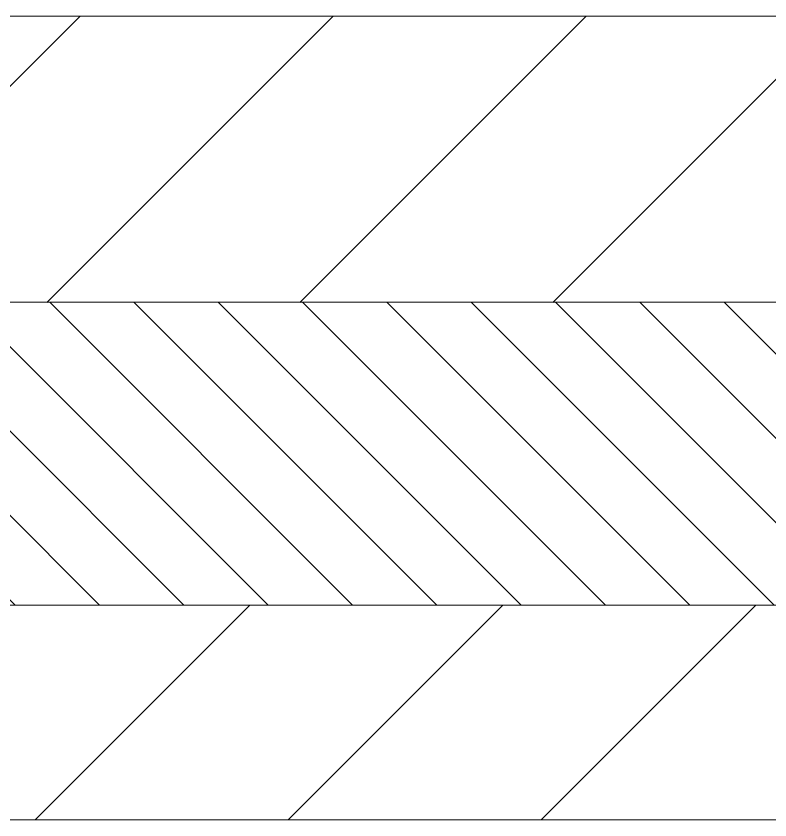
# Model space of a CAD drawing. Extents: x 174420 to 213214, y -41877 to -13498.
# Drawn here: x 183150.6 to 183340.2, y -25828.5 to -25626.3 of the extents above; entities that cross this region are included whole.
import ezdxf

# ---------------------------------------------------------------- set-up
doc = ezdxf.new("R2010")
doc.units = 0
doc.header["$LTSCALE"] = 500
doc.header["$MEASUREMENT"] = 0
doc.layers.get('0').update_dxf_attribs({"linetype": 'CONTINUOUS', "lineweight": 9})
doc.layers.add('COTAS', color=2, linetype='CONTINUOUS', lineweight=9)
doc.layers.add('FIBRA', color=3, linetype='CONTINUOUS', lineweight=20)

# ---------------------------------------------------------------- blocks, each defined once
blk = doc.blocks.new('*X11')
at = {"color": 0}
for p, q in [((-452.95, 2941.16), (-392.95, 3001.16)), ((-399.92, 2941.16), (-339.92, 3001.16)), ((-346.88, 2941.16), (-286.88, 3001.16)), ((-293.85, 2941.16), (-233.85, 3001.16)), ((-402.35, 2832.66), (-357.35, 2877.66)), ((-349.32, 2832.66), (-304.32, 2877.66)), ((-296.28, 2832.66), (-251.28, 2877.66))]:
    blk.add_line(p, q, dxfattribs=at)
blk = doc.blocks.new('*X10')
at = {"color": 0}
for p, q in [((-452.95, 2941.16), (-392.95, 3001.16)), ((-399.92, 2941.16), (-339.92, 3001.16)), ((-346.88, 2941.16), (-286.88, 3001.16)), ((-293.85, 2941.16), (-233.85, 3001.16)), ((-402.35, 2832.66), (-357.35, 2877.66)), ((-349.32, 2832.66), (-304.32, 2877.66)), ((-296.28, 2832.66), (-251.28, 2877.66))]:
    blk.add_line(p, q, dxfattribs=at)
blk = doc.blocks.new('*X9')
at = {"color": 0}
for p, q in [((-452.95, 2941.16), (-392.95, 3001.16)), ((-399.92, 2941.16), (-339.92, 3001.16)), ((-346.88, 2941.16), (-286.88, 3001.16)), ((-293.85, 2941.16), (-233.85, 3001.16)), ((-402.35, 2832.66), (-357.35, 2877.66)), ((-349.32, 2832.66), (-304.32, 2877.66)), ((-296.28, 2832.66), (-251.28, 2877.66))]:
    blk.add_line(p, q, dxfattribs=at)

msp = doc.modelspace()

# ---------------------------------------------------------------- hatches: boundary and pattern name
at = {"layer": 'COTAS', "linetype": 'Continuous', "lineweight": 9}
h = msp.add_hatch(dxfattribs=at)
h.set_pattern_fill('ANSI31', color=256, scale=120, angle=90, style=0)
h.set_pattern_definition([(135, (196911.042, -11215.565), (-10.606602, -10.606602), [])])
h.paths.add_polyline_path([(183111.79, -25698.29), (183111.79, -25774.49), (183721.39, -25774.49), (183721.39, -25698.29)])

# ---------------------------------------------------------------- linework, layer by layer
at = {"lineweight": 9}
for p, q in [((183033.72, -25626.29), (184189.01, -25626.29)), ((183033.72, -25698.29), (184143.68, -25698.29)), ((183033.72, -25774.49), (184095.7, -25774.49))]:
    msp.add_line(p, q, dxfattribs=at)
at = {"layer": 'FIBRA', "lineweight": 9}
msp.add_line((183033.72, -25828.49), (184061.7, -25828.49), dxfattribs=at)

# ---------------------------------------------------------------- block references
at = {"layer": 'COTAS', "lineweight": 9, "xscale": 1.2, "yscale": 1.2, "zscale": 1.2}
for name in ['*X11', '*X10', '*X9']:
    msp.add_blockref(name, (183638.2, -29227.69), dxfattribs=at)

doc.saveas('drawing.dxf')
